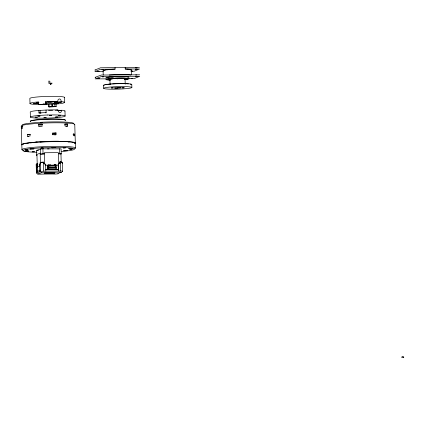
<?xml version="1.0" encoding="UTF-8"?>
<svg xmlns="http://www.w3.org/2000/svg" width="425" height="425" viewBox="0 0 425 425"><rect width="100%" height="100%" fill="white"/><g stroke="black" fill="none" stroke-linecap="round" stroke-linejoin="round"><path stroke-width="0.64" d="M40.386 163.391L39.934 163.641L39.684 164.953L39.828 171.631L43.642 171.142L58.039 171.036L58.395 171.009L58.289 164.836L58.963 163.609L60.366 162.94L59.479 162.669L59.638 162.021L60.159 161.957A14.147 1.259 -1.7 0 1 62.172 162.185L62.677 171.222L62.167 171.434M58.23 165.421L58.252 165.049M39.785 164.167L39.69 164.884L39.785 164.167L39.743 164.433M43.642 171.142L43.467 162.106L43.855 162.43L43.61 163.163L44.928 163.816L45.618 165.065L45.852 171.121M62.268 163.46L62.374 163.248M56.366 169.591C60.812 170.823 55.749 163.572 59.994 163.019M40.333 171.424L40.248 162.377A14.147 1.259 -1.7 0 1 43.467 162.106M58.501 163.933L58.889 163.492M109.905 79.284C112.381 78.556 120.711 77.791 125.051 78.859C121.97 78.12 114.33 78.088 109.905 79.284L110.086 84.665M37.623 164.008A13.387 1.19 -1.7 0 1 37.102 163.933L36.173 164.241L36.433 173.044A14.397 1.28 -1.7 0 0 37.018 173.129M49.135 165.601L49.576 165.474M49.39 165.474L49.172 165.819M50.607 165.495L50.139 165.782L54.48 165.442M51.133 165.585L51.606 165.484L51.17 165.803M52.349 165.792L52.158 165.543C52.934 165.973 51.839 165.352 52.599 165.479M52.578 165.697L52.137 165.761M53.125 165.564L53.598 165.468M53.385 165.442L53.348 165.782M53.577 165.692L53.13 165.755M54.124 165.559L54.597 165.458L54.129 165.745M64.781 111.233L64.972 111.042A17.383 1.546 -1.7 0 0 62.273 110.266L57.736 110.649M64.568 97.463L64.717 102.494L62.932 103.201A17.383 1.546 -1.7 0 1 56.111 104.051L48.684 104.252L48.987 106.983A17.383 1.546 -1.7 0 0 56.185 106.569L56.111 104.051M47.467 148.899L49.13 148.883M58.852 163.529L59.723 163.019M37.102 163.933L37.145 164.99M139.453 67.517L124.44 67.485A14.147 1.259 -1.7 0 0 115.924 67.559L100.454 67.798L94.849 70.056L95.482 70.157M139.671 74.811L101.336 75.034L95.067 77.35L95.864 77.456M52.53 104.869L52.36 105.628M53.013 134.688L52.976 133.514L56.068 132.951L56.116 134.709A26.775 2.38 -1.7 0 0 52.578 134.741L52.525 132.982A26.775 2.38 -1.7 0 1 56.068 132.951M61.242 153.898L58.384 153.728L61.242 153.898L61.094 148.872L42.909 148.84L40.338 149.058L36.529 150.647L36.678 155.672L36.964 155.555M40.492 154.084L40.2 154.206L44.306 153.855L40.492 154.084L40.338 149.058M37.028 164.974L37.522 166.558L37.682 171.317L36.895 171.323L38.101 171.148M37.012 167.025L39.998 165.782M47.366 165.298L47.648 165.176L47.786 169.702L56.302 169.442L56.259 167.981L48.195 168.056L47.457 168.364L47.388 165.909M47.664 165.346L50.373 164.937L49.837 165.415L50.373 164.937M48.684 165.219L49.226 164.996L48.694 165.468M48.2 165.474L48.737 164.996L48.917 167.211L48.206 167.508M50.134 165.591L50.389 165.468L50.139 165.782M50.171 165.814L50.612 165.686M37.692 171.317L40.417 170.186M54.31 164.9L53.773 165.378L54.31 164.9L56.079 164.884L56.153 167.397L48.678 167.466L47.738 167.859M54.687 165.166L55.718 164.937L54.687 165.166L55.229 164.937L55.144 165.941M36.433 173.044L40.2 171.801M54.161 165.777L54.602 165.649M55.728 165.187L55.898 167.153L48.917 167.211M45.624 169.687L47.43 169.671M56.259 167.981L55.808 168.173L55.771 166.945M45.231 172.948L44.099 173.421L53.938 173.331L55.069 172.858L44.699 172.911M55.85 169.628L56.302 169.442M42.335 124.583L40.29 124.599L42.298 124.488M136.882 75.012L135.639 75.012M64.706 124.456L67.564 124.1L67.623 126.113L65.912 126.326M131.075 71.055L132.435 71.06L131.086 71.134M45.486 102.329A8.08 0.717 -1.7 0 1 49.157 102.223L57.678 101.432L58.039 99.891L58.841 99.115A2.577 1.806 83.3 0 1 60.233 99.195L60.924 100.056L61.28 101.649L62.018 101.713A17.383 1.546 -1.7 0 1 64.717 102.494M54.517 102.106L54.528 102.446L61.28 101.649M55.377 110.287L57.933 109.985L58.39 111.562L59.245 112.402A2.577 1.806 83.3 0 0 60.637 112.482L61.274 111.727L61.535 110.197M48.556 110.298L52.647 110.261M41.894 122.618L42.404 122.517L40.279 122.613M43.047 103.987L44.179 103.907M30.403 117.146L30.255 112.12A17.383 1.546 -1.7 0 1 37.767 110.543L47.303 109.99A17.383 1.546 -1.7 0 1 56.934 109.948L57.933 109.985M38.861 110.452L38.935 112.965L41.007 113.055M38.686 104.417L46.038 104.221L38.686 104.417L38.611 101.899L37.512 101.989A17.383 1.546 -1.7 0 0 31.004 103.982A17.383 1.546 -1.7 0 0 48.912 104.47L48.987 106.983M38.935 112.965L46.112 112.551L46.038 110.038M42.851 162.504L43.855 162.43M56.185 106.569L48.758 106.765M36.943 172.832L36.725 166.542L36.205 165.001L37.166 165.017M58.013 110.713L60.956 110.665M73.052 134.22L74.37 134.146L74.423 135.91A26.775 2.38 -1.7 0 0 73.36 135.628L73.307 133.87A26.775 2.38 -1.7 0 1 74.37 134.146M115.047 67.596L115.09 69.105L114.506 69.132A14.147 1.259 -1.7 0 0 103.339 70.933M45.857 104.003L45.783 101.485L47.047 101.437A17.383 1.546 -1.7 0 1 56.684 101.394L57.678 101.432M45.443 112.8L46.293 112.768M38.67 102.282L36.072 102.558L38.93 102.701M117.114 78.784L117.868 78.763M37.719 150.28L36.805 150.232L38.569 150.174M43.61 163.163L43.929 163.227M115.09 69.105L100.502 69.307L94.897 71.565L103.291 71.607M125.178 67.506L125.221 69.015L139.538 68.988L134.236 71.209L131.166 71.358M106.213 78.875L95.11 78.859L101.378 76.543L139.756 76.282L134.374 78.519L128.722 78.673M42.011 126.177A26.775 2.38 -1.7 0 0 38.532 126.374L38.473 124.36L41.995 124.727M21.611 126.708A26.775 2.38 -1.7 0 1 22.424 126.368L22.488 128.377A26.775 2.38 -1.7 0 0 21.67 128.717L21.611 126.708L22.838 126.698M45.22 165.203L58.719 165.081M48.742 165.251L49.236 165.245M48.748 165.447L55.239 165.389L55.186 167.445M48.795 165.994L55.255 165.893M45.958 169.718L58.283 169.607M58.395 171.009L60.605 170.988A14.397 1.28 -1.7 0 1 62.677 171.222M45.432 103.875L47.042 104.051L43.26 104.322M125.221 69.015L125.715 69.031A14.147 1.259 -1.7 0 1 130.99 70.162M48.944 83.55L48.79 81.032M28.757 136.393L27.582 136.329L27.529 134.571L30.473 134.725M40.248 162.377L40.805 162.408A13.387 1.19 -1.7 0 1 42.723 162.233M60.159 161.957L62.411 162.419M59.479 162.669L60.132 162.727M49.555 81.079L49.842 81.111L49.916 83.624L49.629 83.592M39.78 170.122L40.125 170.181M39.828 171.631L40.173 171.689M37.347 164.167L37.852 164.241M54.528 102.446L55.069 102.537A8.08 0.717 -1.7 0 1 45.539 103.727M43.69 163.136L45.077 164.204M44.173 163.301L44.466 163.45M45.783 101.485L46.038 104.221M45.236 164.496L45.502 165.569L45.401 164.916M45.549 164.815L45.64 165.16M37.432 165.867L37.474 166.143M45.464 165.197L45.502 165.511M36.725 166.542L36.757 166.882M37.522 166.558L37.559 167.142M37.543 166.828L37.565 167.206M50.942 101.899L50.952 102.228M131.352 69.891L131.495 74.805M131.782 84.474L131.872 87.492A14.147 1.259 -1.7 0 1 110.463 89.181A14.147 1.259 -1.7 0 1 110.872 86.992A14.147 1.259 -1.7 0 1 131.872 87.492M125.051 78.859L125.205 84.166M103.078 70.683L103.206 74.981M103.509 85.266L103.599 88.283M74.768 124.483L75.321 143.039M75.331 143.209L75.475 148.086M64.972 111.042L65.121 116.073M60.94 153.568L61.195 162.09M60.339 162.185L60.605 170.988M59.489 148.692L59.638 153.717M58.703 164.422L58.352 152.623L44.274 152.75L44.604 163.896M54.836 103.897L54.91 106.409M54.984 133.402L55.037 135.161M55.866 167.439L55.882 167.939L48.801 168.002L48.785 167.503L47.935 167.854L47.951 168.358M53.922 172.826L53.938 173.331M48.604 164.953L48.678 167.466M48.195 168.056L48.237 169.517M42.909 148.84L43.058 153.866M42.038 126.236L41.947 124.164A26.775 2.38 -1.7 0 0 38.473 124.36M40.125 110.606L40.205 113.119M39.945 124.743L39.992 126.252M40.439 162.276L40.168 153.101L36.932 154.45L37.304 166.903M30 103.567L29.851 98.542A17.383 1.546 -1.7 0 1 48.168 96.374A17.383 1.546 -1.7 0 1 64.334 97.697M21.25 126.113L21.802 144.67M21.813 144.776L21.957 149.653M30.366 121.603A17.68 1.573 -1.7 0 1 48.439 119.292A17.68 1.573 -1.7 0 1 65.216 120.673M30.664 121.295A17.377 1.546 -1.7 0 1 46.553 119.074A17.377 1.546 -1.7 0 1 65.243 120.041M67.623 126.113A26.775 2.38 -1.7 0 0 64.961 125.97L64.903 123.957A26.775 2.38 -1.7 0 1 67.564 124.1M21.484 126.395A26.775 2.38 -1.7 0 1 47.701 122.926A26.775 2.38 -1.7 0 1 74.614 124.775M22.281 125.194A25.766 2.29 -1.7 0 1 47.101 122.028A25.766 2.29 -1.7 0 1 73.732 123.526M27.582 136.329A26.775 2.38 -1.7 0 1 30.058 136.021L30.005 134.257A26.775 2.38 -1.7 0 0 27.529 134.571M21.866 144.813A26.775 2.38 -1.7 0 1 49.868 141.44A26.775 2.38 -1.7 0 1 74.938 143.48M22.153 144.686A26.52 2.359 -1.7 0 1 22.339 144.537M22.998 144.24A26.52 2.359 -1.7 0 1 23.471 144.086M27.195 143.342A26.52 2.359 -1.7 0 1 28.188 143.198M30.403 142.922A26.52 2.359 -1.7 0 1 31.615 142.795M35.61 142.433A26.52 2.359 -1.7 0 1 36.561 142.359M40.035 142.125A26.52 2.359 -1.7 0 1 57.492 141.626M68.154 141.939A26.52 2.359 -1.7 0 1 69.206 142.019M72.617 142.407A26.52 2.359 -1.7 0 1 73.249 142.518M74.242 142.763A26.52 2.359 -1.7 0 1 74.858 143.028M75.018 143.167A26.52 2.359 -1.7 0 1 75.039 143.453M23.253 150.317A26.775 2.38 -1.7 0 1 47.961 146.476A26.775 2.38 -1.7 0 1 74.609 148.676M36.97 152.224A25.766 2.29 -1.7 0 1 28.507 149.021A25.766 2.29 -1.7 0 1 68.228 147.767A25.766 2.29 -1.7 0 1 61.572 151.449M21.882 144.914A26.775 2.38 -1.7 0 1 49.417 141.552A26.775 2.38 -1.7 0 1 75.087 143.501M75.05 142.821A26.52 2.359 -1.7 0 1 74.997 143.108M22.084 144.373A26.52 2.359 -1.7 0 1 22.206 144.229M24.873 143.342A26.52 2.359 -1.7 0 1 25.628 143.198M35.695 142.019A26.52 2.359 -1.7 0 1 37.102 141.913M42.064 141.61A26.52 2.359 -1.7 0 1 58.655 141.227M67.756 141.514A26.52 2.359 -1.7 0 1 68.813 141.583M73.536 142.178A26.52 2.359 -1.7 0 1 74.418 142.423M47.372 168.077A3.028 0.271 -1.7 0 1 48.174 168.008M47.382 168.502A3.028 0.271 -1.7 0 1 48.184 168.438M40.072 162.621A14.397 1.28 -1.7 0 1 43.382 162.339M37.66 164.14A14.147 1.259 -1.7 0 1 36.401 163.976M59.638 162.021A13.387 1.19 -1.7 0 1 60.945 162.153M109.257 75.028A14.147 1.259 -1.7 0 1 130.895 75.05M104.417 70.401A13.133 1.169 -1.7 0 1 105.31 70.141M106.723 69.891A13.133 1.169 -1.7 0 1 109.677 69.551M127.112 69.227A13.133 1.169 -1.7 0 1 129.296 69.472M130.289 69.796A13.133 1.169 -1.7 0 1 130.342 69.918M116.222 74.688A13.133 1.169 -1.7 0 1 126.321 74.699M111.658 77.153A8.84 0.786 -1.7 0 1 113.741 76.973M105.99 78.094A11.618 1.031 -1.7 0 1 117.879 76.532A11.618 1.031 -1.7 0 1 128.685 77.499M110.266 78.482A10.609 0.946 -1.7 0 1 108.933 78.391M106.861 77.961A10.609 0.946 -1.7 0 1 106.887 77.786M107.291 77.6A10.609 0.946 -1.7 0 1 109.129 77.233M109.783 77.148A10.609 0.946 -1.7 0 1 113.007 76.851M126.73 76.851A10.609 0.946 -1.7 0 1 127.952 77.148M110.463 80.118A11.618 1.031 -1.7 0 1 108.853 78.646A11.618 1.031 -1.7 0 1 125.965 78.131A11.618 1.031 -1.7 0 1 124.642 79.688M110.309 79.99A10.609 0.946 -1.7 0 1 109.825 78.657A10.609 0.946 -1.7 0 1 124.998 78.2A10.609 0.946 -1.7 0 1 124.769 79.555M103.769 85.521A14.147 1.259 -1.7 0 1 117.879 83.608A14.147 1.259 -1.7 0 1 131.426 84.745M104.518 85.239A13.133 1.169 -1.7 0 1 104.853 84.984M105.745 84.729A13.133 1.169 -1.7 0 1 107.153 84.479M108.035 84.357A13.133 1.169 -1.7 0 1 111.27 84.038M112.508 83.948A13.133 1.169 -1.7 0 1 128.393 83.884M130.199 84.161A13.133 1.169 -1.7 0 1 130.725 84.384M52.328 105.081C51.478 106.654 51.356 103.631 52.328 105.081M55.792 147.629L51.967 147.757L55.792 147.629M33.883 148.877L30.074 149.032L33.883 148.877M63.633 150.763L67.442 150.689L63.633 150.763M131.155 78.381L132.653 78.343L131.155 78.381M51.005 84.07L50.607 84.655L50.559 83.119L52.169 83.172L51.005 84.07M122.161 87.853L124.158 87.805L122.161 87.853M28.751 151.024L24.932 151.162L28.751 151.024M68.781 148.623L72.574 148.553L68.781 148.623M102.005 69.498L103.503 69.466L102.005 69.498M25.543 150.046L27.689 150.004L25.543 150.046M102.223 76.792L103.721 76.76L102.223 76.792M32.21 151.783L34.351 151.741L32.21 151.783M41.028 148.113L43.169 148.07L41.028 148.113M111.339 87.943L113.332 87.906L111.339 87.943M135.426 67.692L136.919 67.66L135.426 67.692M115.51 88.416L117.502 88.373L115.51 88.416M135.469 69.201L136.967 69.169L135.469 69.201M63.171 147.916L65.312 147.868L63.171 147.916M69.833 149.653L71.979 149.605L69.833 149.653M97.707 78.673L99.195 78.646L97.707 78.673M97.49 71.379L98.977 71.358L97.49 71.379M118.012 87.375L119.993 87.343L118.012 87.375M35.132 117.215L37.262 117.183L35.132 117.215M37.846 116.083L39.977 116.052L37.846 116.083M43.987 117.688L46.112 117.656L43.987 117.688M49.438 115.425L51.563 115.393L49.438 115.425M55.569 117.034L57.699 116.997L55.569 117.034M58.299 115.903L60.424 115.866L58.299 115.903M135.708 76.484L137.179 76.468L135.708 76.484M33.485 103.626L38.186 103.578L33.485 103.626M47.791 101.841L52.493 101.787L47.791 101.841M53.922 103.445L58.629 103.397L53.922 103.445M56.653 102.313L61.354 102.266L56.653 102.313M37.867 173.867L37.528 174.011A13.387 1.19 -1.7 0 0 39.1 174.186L40.672 174.17A3.538 0.313 -1.7 0 1 42.957 174.08L51.887 174A3.538 0.313 -1.7 0 1 53.842 174.048L55.383 174.043A13.387 1.19 -1.7 0 0 57.901 173.825L58.198 173.676A3.538 0.313 -1.7 0 1 57.954 173.48L60.01 172.624A3.538 0.313 -1.7 0 1 61.227 172.417L61.641 172.268A13.387 1.19 -1.7 0 0 60.068 172.093L58.496 172.109A3.538 0.313 -1.7 0 1 56.212 172.199L47.276 172.279A3.538 0.313 -1.7 0 1 45.326 172.226L43.786 172.237A13.387 1.19 -1.7 0 0 41.268 172.449L40.97 172.598A3.538 0.313 -1.7 0 1 41.214 172.794L39.158 173.65A3.538 0.313 -1.7 0 1 37.942 173.862L37.867 173.867M47.451 115.016L44.922 115.111A17.383 1.546 -1.7 0 0 33.798 117.884A17.383 1.546 -1.7 0 0 63.336 116.779A17.383 1.546 -1.7 0 0 47.451 115.016M403.75 357.611L401.806 357.526A1.264 0.967 82.2 0 1 402.741 356.315A1.264 0.967 82.2 0 1 403.75 357.611M115.929 88.209A3.538 0.313 -1.7 0 0 121.268 87.789A3.538 0.313 -1.7 0 0 116.009 87.667A3.538 0.313 -1.7 0 0 115.929 88.209"/></g></svg>
